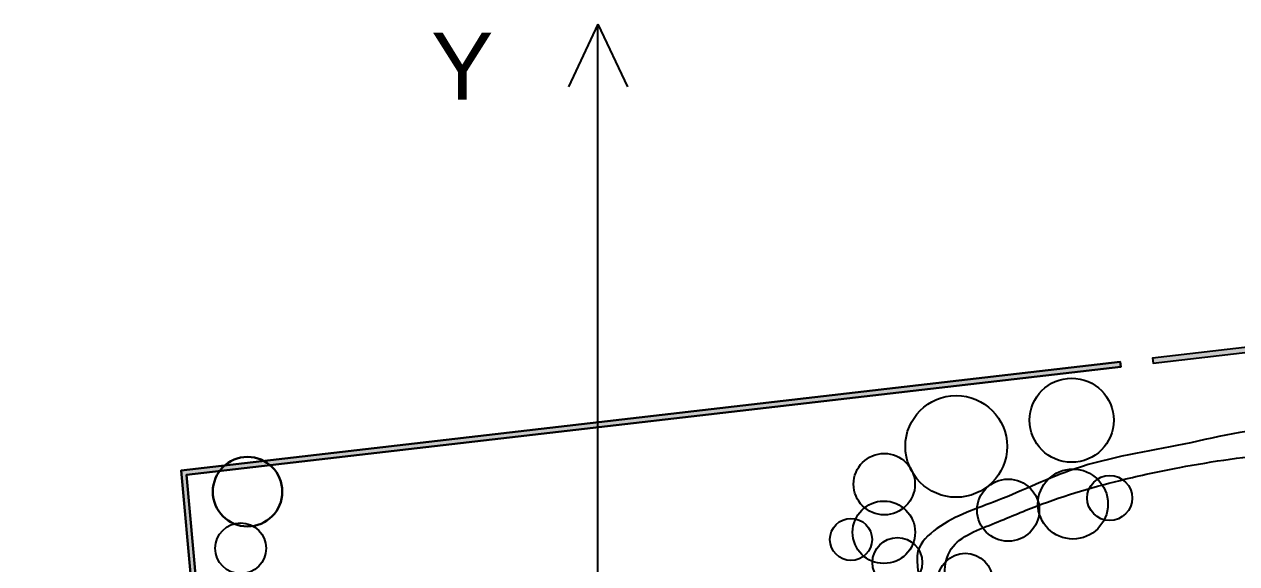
# Model space of a CAD drawing. Header units: inches. Extents: x -24277 to 213471, y -19747 to 144169.
# Drawn here: x -24277 to 47855, y 112068 to 144169 of the extents above; entities that cross this region are included whole.
import ezdxf

# ---------------------------------------------------------------- set-up
doc = ezdxf.new("R2010")
doc.units = ezdxf.units.IN
doc.header["$MEASUREMENT"] = 0
for name, color, linetype in [('archi', 7, 'Continuous'), ('archive-w', 7, 'Continuous'), ('plant', 3, 'Continuous'), ('road', 2, 'Continuous'), ('坐标系', 7, 'Continuous')]:
    doc.layers.add(name, color=color, linetype=linetype)
doc.styles.get("Standard").update_dxf_attribs({"font": 'arial.ttf'})

msp = doc.modelspace()

# ---------------------------------------------------------------- hatches: boundary and pattern name
at = {"layer": 'archive-w'}
h = msp.add_hatch(color=256, dxfattribs=at)
h.dxf.hatch_style = 1
h.paths.add_polyline_path([(-22007, 16534), (-23947, 30837), (-17966, 31878), (-17676, 31929), (-13981, 32572), (-14086, 33277), (-14129, 33568), (-23261, 95212), (-12784, 97024), (-6137, 97580), (-6188, 98185), (-6481, 98161), (-6455, 97849), (-12811, 97321), (-14616, 117350), (40958, 123791), (40924, 124083), (-14935, 117610), (-13102, 97268), (-23594, 95454), (-14314, 32813), (-24277, 31078), (-22257, 16184), (2843, 21151), (4933, 11605), (5221, 11668), (3069, 21495)])
h.paths.add_polyline_path([(160823, 133723), (58564, 126127), (42842, 124305), (42876, 124013), (58592, 125834), (160548, 133407), (160979, 126598), (161273, 126617)])
h.paths.add_polyline_path([(-6601, 103174), (-7254, 103120), (-7229, 102826), (-6870, 102856), (-6584, 99402), (-10682, 99033), (-10971, 102516), (-8182, 102747), (-8207, 103040), (-10995, 102809), (-11083, 103870), (-5747, 104312), (-5647, 103105), (-5354, 103129), (-5478, 104630), (-11801, 104106), (-11777, 103812), (-11377, 103845), (-11289, 102785), (-12505, 102684), (-12481, 102391), (-11264, 102492), (-10975, 99006), (-12947, 98829), (-12920, 98536), (-6266, 99135)], flags=17)

# ---------------------------------------------------------------- linework, layer by layer
at = {"layer": 'archi'}
msp.add_lwpolyline([(160979, 126598), (161273, 126617), (160823, 133723), (58564, 126127), (42842, 124305), (42876, 124013), (58592, 125834), (160548, 133407)], close=True, dxfattribs=at)
msp.add_lwpolyline([(-14314, 32813), (-23594, 95454), (-13102, 97268), (-14935, 117610), (40924, 124083), (40958, 123791), (-14616, 117350), (-12811, 97321), (-6455, 97849), (-6481, 98161), (-6188, 98185), (-6137, 97580), (-12784, 97024), (-12784, 97024), (-23261, 95212), (-14129, 33568)], dxfattribs=at)
at = {"layer": 'archive-w'}
msp.add_lwpolyline([(160823, 133723), (58564, 126127), (42842, 124305), (42876, 124013), (58592, 125834), (160548, 133407), (160979, 126598), (161273, 126617), (160823, 133723)], close=True, dxfattribs=at)
msp.add_lwpolyline([(160823, 133723), (58564, 126127), (42842, 124305), (42876, 124013), (58592, 125834), (160548, 133407), (160979, 126598), (161273, 126617), (160823, 133723)], close=True, dxfattribs=at)
msp.add_lwpolyline([(-14129, 33568), (-23261, 95212), (-12784, 97024), (-6137, 97580), (-6188, 98185), (-6481, 98161), (-6455, 97849), (-12811, 97321), (-14616, 117350), (40958, 123791), (40924, 124083), (-14935, 117610), (-13102, 97268), (-23594, 95454), (-14314, 32813)], dxfattribs=at)
msp.add_lwpolyline([(-14129, 33568), (-23261, 95212), (-12784, 97024), (-6137, 97580), (-6188, 98185), (-6481, 98161), (-6455, 97849), (-12811, 97321), (-14616, 117350), (40958, 123791), (40924, 124083), (-14935, 117610), (-13102, 97268), (-23594, 95454), (-14314, 32813)], dxfattribs=at)
at = {"layer": 'plant'}
for centre, radius in [((38035, 120607), 2501), ((31164, 119048), 3025), ((26887, 116804), 1826), ((38110, 115622), 2082), ((34257, 115257), 1852), ((40296, 115980), 1338), ((26861, 113943), 1859), ((24905, 113515), 1253), ((-11398, 112986), 1513), ((27664, 112144), 1482), ((31705, 111052), 1637)]:
    msp.add_circle(centre, radius, dxfattribs=at)
at = {"layer": 'plant', "color": 3, "lineweight": 30}
msp.add_circle((-10994, 116357), 2068, dxfattribs=at)
at = {"layer": 'road'}
for points, knots in [([(160932, 127356), (160843, 127347), (160345, 127296), (158829, 127747), (154883, 127855), (149303, 128284), (142192, 127479), (135988, 128076), (130151, 127450), (123529, 127120), (115586, 126452), (106253, 125243), (97832, 124447), (89093, 124131), (80517, 123040), (71809, 122387), (64906, 120781), (60269, 120399), (57445, 119422), (54685, 119614), (50422, 120600), (44732, 119041), (38674, 118195), (33959, 115823), (30599, 114805), (28734, 113085), (28891, 111622), (29031, 110371), (29365, 108891), (28767, 107231), (29994, 105403), (28102, 104324), (25890, 104946), (22801, 105887), (18788, 106619), (14438, 105824), (10826, 105243), (7243, 103991), (3701, 103715), (474, 101394), (-1719, 101153), (-3452, 99959), (-3905, 101156), (-3861, 102349), (-3522, 104090), (-3762, 105331), (-3891, 105995)], [62089.589746, 62089.589746, 62089.589746, 62089.589746, 62305.926987, 63310.837394, 65869.533962, 71957.406282, 76962.74305, 83305.288026, 87105.675705, 91290.37272, 99527.280965, 106591.827269, 114311.2423, 120207.358037, 127966.619921, 135450.83134, 141525.271836, 145267.697406, 146778.555936, 148756.620891, 151915.084846, 157383.629291, 162797.547198, 166861.374101, 170098.263037, 171536.871756, 172423.715967, 173511.022013, 174682.605806, 176024.347821, 177729.253401, 178594.825807, 180500.205395, 183168.73867, 186595.26389, 190298.493004, 193888.029916, 195536.944797, 199555.057015, 202447.987683, 204588.046925, 205635.967125, 206086.509038, 207255.878892, 208682.116176, 210322.497206, 210322.497206, 210322.497206, 210322.497206]), ([(33572, 104998), (32798, 104933), (31532, 104827), (30496, 106980), (30567, 108940), (30432, 111049), (30556, 113382), (33357, 114416), (36710, 115883), (40520, 116991), (45366, 118010), (50103, 118719), (54581, 118740), (57457, 118335), (59680, 117765), (62618, 118917), (65394, 119091), (67813, 120007), (68862, 118943), (70044, 118174), (70722, 117226), (71332, 116106), (72005, 117042), (72337, 116633), (72539, 116747), (72623, 116546), (72642, 116596), (72648, 116612), (72729, 116580), (72947, 116496), (73315, 116638), (73578, 116200), (74178, 116613), (74748, 116558), (75191, 116664), (75520, 116797), (75446, 117149), (75490, 117402), (75407, 117570), (75436, 117656), (75453, 117706), (74919, 117778), (74050, 117895), (72847, 117345), (72134, 118202), (71328, 118918), (69975, 118786), (69706, 119450), (69240, 119945), (69950, 119994), (70975, 120231), (72506, 120571), (73881, 120433), (74934, 120801), (75908, 120360), (76777, 120733), (77429, 120640), (78013, 120129), (78682, 120521), (80263, 120947), (82876, 121518), (86325, 121456), (89669, 121654), (92156, 122363), (93517, 122376), (94081, 122687), (93891, 122019), (93823, 121598), (93921, 121092), (94071, 120601), (93937, 120279), (93841, 120048), (93496, 119386), (93151, 118725), (92806, 118063), (92930, 117072), (93054, 116080), (93177, 115089), (92559, 114237), (91941, 113385), (91322, 112533), (91280, 111552), (91237, 110571), (91195, 109590), (90558, 109211), (89921, 108832), (89283, 108453)], [0, 0, 0, 0, 1687.66602, 2759.822963, 5262.959983, 6496.307242, 8021.206949, 10468.330397, 12798.901098, 17320.143926, 19989.626395, 24944.543507, 29006.241812, 30870.738263, 32067.757442, 34527.108817, 38143.782525, 39346.883596, 40065.673199, 41551.644372, 42729.390466, 43207.109266, 43988.1545, 44111.709984, 44321.469334, 44391.714761, 44425.170319, 44425.170319, 44425.170319, 44638.593481, 44992.713687, 45205.410518, 45663.019743, 46328.588423, 46653.107742, 46792.042054, 47124.012267, 47344.889366, 47433.006819, 47556.445861, 47556.445861, 47556.445861, 48887.379285, 49724.363493, 50296.547927, 51346.057943, 52383.809314, 52912.375212, 53253.606214, 53438.551611, 54271.813283, 56208.900667, 57016.915207, 57633.59865, 58859.08075, 59331.735666, 59871.669166, 60397.477098, 61026.720555, 61511.179753, 64497.173981, 67445.468309, 69919.317626, 72768.739858, 73385.847254, 73602.305175, 73923.869878, 74459.912166, 74894.346054, 75120.212099, 75702.103443, 75702.103443, 75702.103443, 75703.103443, 75703.103443, 75703.103443, 75704.103443, 75704.103443, 75704.103443, 75705.103443, 75705.103443, 75705.103443, 75706.103443, 75706.103443, 75706.103443, 75707.103443, 75707.103443, 75707.103443, 75707.103443])]:
    msp.add_open_spline(points, degree=3, knots=knots, dxfattribs=at)
at = {"layer": '坐标系'}
for points in [[(9849, 144169), (8094, 140439)], [(9849, -10843), (9849, 144169)], [(9849, 144169), (11605, 140439)]]:
    msp.add_lwpolyline(points, dxfattribs=at)

# ---------------------------------------------------------------- texts
at = {"layer": '坐标系', "lineweight": 53}
msp.add_text('Y', height=3974, dxfattribs=at).set_placement((-72, 139686))

doc.saveas('drawing.dxf')
